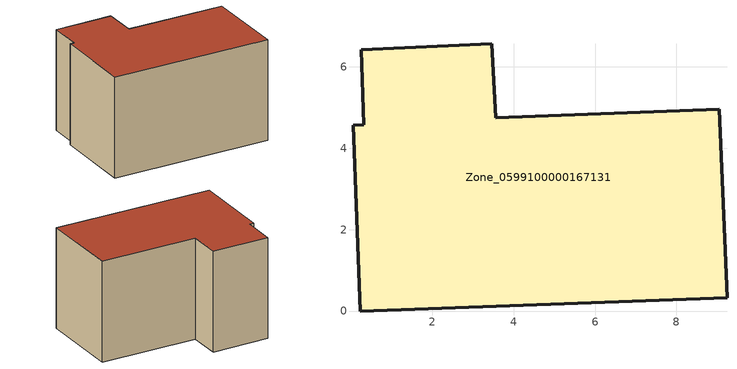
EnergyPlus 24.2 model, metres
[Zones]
Zone_0599100000167131
 floor ground (C_G): 9.24,0.33 0.24,0 0.07,4.57 0.32,4.57 0.26,6.42 3.46,6.56 3.56,4.75 9.05,4.96 z0
 wall outside (C_F): 3.56,4.75 3.46,6.56 0.26,6.42 0.32,4.57 0.07,4.57 0.24,0 9.24,0.33 9.05,4.96 3.56,4.75 z0:5.71
 roof outside (C_R): 0.07,4.57 0.24,0 9.24,0.33 9.05,4.96 3.56,4.75 3.46,6.56 0.26,6.42 0.32,4.57 z5.71
[BUILDING]
Pand.0599100000167131: North Axis=0; Terrain=City; Loads Convergence Tolerance Value=0.04; Temperature Convergence Tolerance Value=0.4; Solar Distribution=FullExterior; Maximum Number of Warmup Days=25; Minimum Number of Warmup Days=1
[Site:Location]
Rotterdam.The.Hague.AP_ZH_NLD Design_Conditions: Latitude=51.96; Longitude=4.45; Time Zone=1; Elevation=-4.5
[SITE:GROUNDTEMPERATURE:BUILDINGSURFACE]
18, 18, 18, 18, 18, 18, 18, 18, 18, 18, 18, 18
[MATERIAL] Thermal Absorptance=0.9; Solar Absorptance=0.7; Visible Absorptance=0.7
Name | Roughness | Thickness | Conductivity | Density | Specific Heat
G.TC.1946-1964 | MediumSmooth | 0.15 | 1 | 540 | 1210
F.TC.1946-1964 | Rough | 0.3 | 0.857143 | 1920 | 840
R.TC.1946-1964 | MediumRough | 0.2 | 0.235294 | 1500 | 1000
[CONSTRUCTION]
C_G: G.TC.1946-1964
C_F: F.TC.1946-1964
C_R: R.TC.1946-1964
[ZONE]
Zone_0599100000167131: Type=1; Multiplier=1; Ceiling Height=Autocalculate; Volume=Autocalculate; Floor Area=autocalculate; Part of Total Floor Area=Yes
[ZONEINFILTRATION:DESIGNFLOWRATE]
Infil_Zone_0599100000167131: Zone or ZoneList or Space or SpaceList=Zone_0599100000167131; Schedule=AlwaysOn; Design Flow Rate Calculation Method=Flow/Area; Flow Rate per Floor Area=0.003; Constant Term Coefficient=1; Temperature Term Coefficient=0; Velocity Term Coefficient=0; Velocity Squared Term Coefficient=0
[HVACTEMPLATE:ZONE:IDEALLOADSAIRSYSTEM]
Zone_0599100000167131: Maximum Heating Supply Air Temperature=50; Minimum Cooling Supply Air Temperature=13; Maximum Heating Supply Air Humidity Ratio=0.0156; Minimum Cooling Supply Air Humidity Ratio=0.0077; Heating Limit=NoLimit; Cooling Limit=NoLimit; Dehumidification Control Type=ConstantSensibleHeatRatio; Cooling Sensible Heat Ratio=0.7; Dehumidification Setpoint=60; Humidification Control Type=None; Humidification Setpoint=30; Outdoor Air Method=None; Outdoor Air Flow Rate per Person=0.00944; Outdoor Air Flow Rate per Zone Floor Area=0; Outdoor Air Flow Rate per Zone=0; Demand Controlled Ventilation Type=None; Outdoor Air Economizer Type=NoEconomizer; Heat Recovery Type=None; Sensible Heat Recovery Effectiveness=0.7; Latent Heat Recovery Effectiveness=0.65
[ZONECONTROL:THERMOSTAT]
ThermostatControl_Zone_0599100000167131: Zone or ZoneList=Zone_0599100000167131; Control Type Schedule=DualSetpointControlType; Control 1=Thermostat_Zone_0599100000167131; Temperature Difference Between Cutout And Setpoint=0
[THERMOSTATSETPOINT:DUALSETPOINT]
Thermostat_Zone_0599100000167131: Heating Setpoint Temperature Schedule=HeatingSetpoint_Zone_0599100000167131; Cooling Setpoint Temperature Schedule=CoolingSetpoint_Zone_0599100000167131
[SCHEDULE:COMPACT]
HeatingSetpoint_Zone_0599100000167131: Through: 12/31, For: AllDays, Until: 24:00, 21
CoolingSetpoint_Zone_0599100000167131: Through: 12/31, For: AllDays, Until: 24:00, 24
DualSetpointControlType: Through: 12/31, For: AllDays, Until: 24:00, 4
AlwaysOn: Through: 12/31, For: AllDays, Until: 24:00, 1
